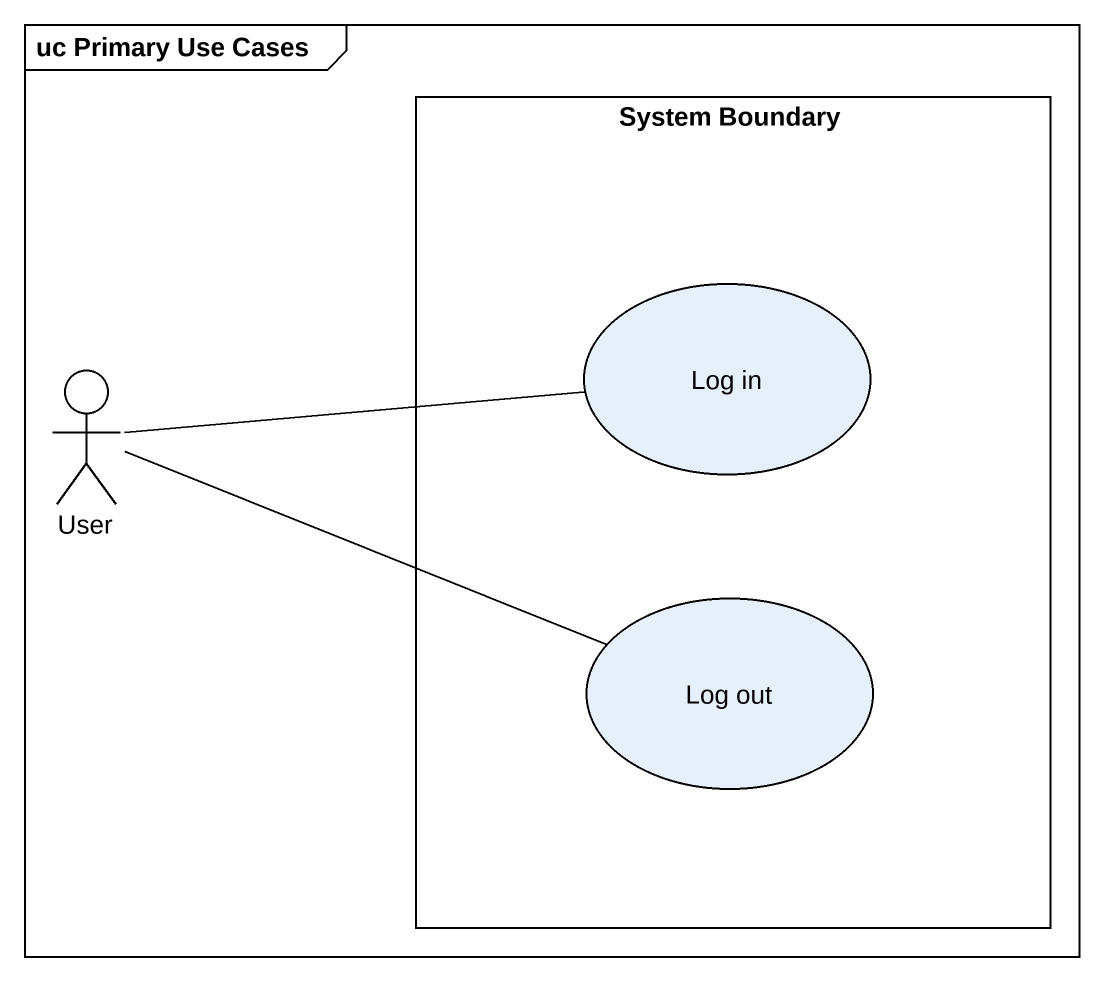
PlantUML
@startuml
mainframe uc Primary Use Cases
rectangle "System Boundary" as System_Boundary {
  usecase "Log in" as Log_in
  usecase "Log out" as Log_out
}
actor User
User -right- Log_in
User -right- Log_out
@enduml
